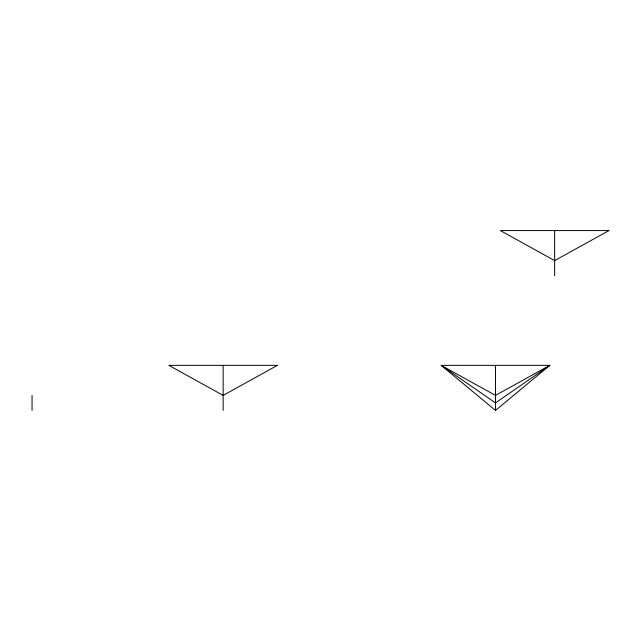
<?xml version="1.0" encoding="UTF-8"?>
<svg xmlns="http://www.w3.org/2000/svg" width="641" height="641" viewBox="0 0 641 641"><rect width="100%" height="100%" fill="white"/><g stroke="black" fill="none" stroke-linecap="round" stroke-linejoin="round"><path stroke-width="0.96" d="M495.493 410.424L549.786 365.354L441.2 365.354L495.493 410.424L495.493 365.354M554.657 230.576L554.657 275.646M223.148 365.354L223.148 410.424M32.05 395.401L32.05 410.424M549.786 365.354L495.493 402.909L441.2 365.354L495.493 395.401L549.786 365.354M277.441 365.354L223.148 395.401L168.855 365.354L277.441 365.354M608.95 230.576L554.657 260.623L500.365 230.576L608.95 230.576"/></g></svg>
